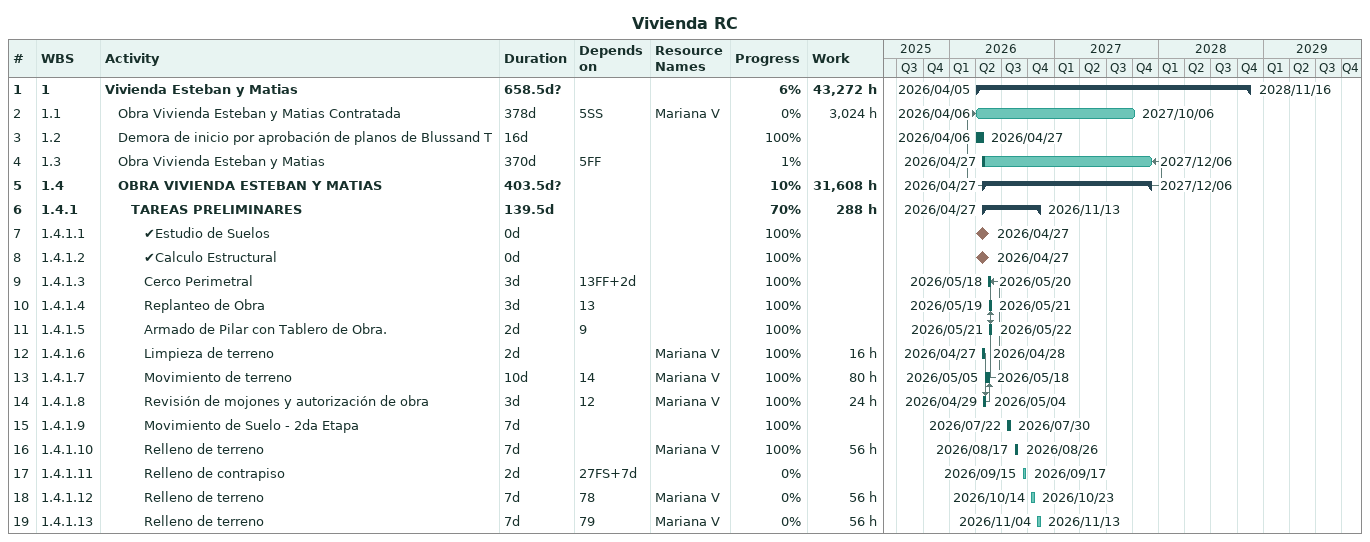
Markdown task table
Vivienda RC

| ID | WBS | Task | Duration | Start | Finish | Predecessors | Resources | % complete | Work (h) |
|---|---|---|---|---|---|---|---|---|---|
| 1 | 1 | **Vivienda Esteban y Matias** | 658.5d? | 2026-04-05 | 2028-11-16 |  |  | 6 | 43272 |
| 2 | 1.1 | Obra Vivienda Esteban y Matias Contratada | 378d | 2026-04-06 | 2027-10-06 | 5SS | Mariana V | 0 | 3024 |
| 3 | 1.2 | Demora de inicio por aprobación de planos de Blussand T | 16d | 2026-04-06 | 2026-04-27 |  |  | 100 |  |
| 4 | 1.3 | Obra Vivienda Esteban y Matias | 370d | 2026-04-27 | 2027-12-06 | 5FF |  | 1 |  |
| 5 | 1.4 | **OBRA VIVIENDA ESTEBAN Y MATIAS** | 403.5d? | 2026-04-27 | 2027-12-06 |  |  | 10 | 31608 |
| 6 | 1.4.1 | **TAREAS PRELIMINARES** | 139.5d | 2026-04-27 | 2026-11-13 |  |  | 70 | 288 |
| 7 | 1.4.1.1 | ✔Estudio de Suelos | 0d | 2026-04-27 | 2026-04-27 |  |  | 100 |  |
| 8 | 1.4.1.2 | ✔Calculo Estructural | 0d | 2026-04-27 | 2026-04-27 |  |  | 100 |  |
| 9 | 1.4.1.3 | Cerco Perimetral | 3d | 2026-05-18 | 2026-05-20 | 13FF+2d |  | 100 |  |
| 10 | 1.4.1.4 | Replanteo de Obra | 3d | 2026-05-19 | 2026-05-21 | 13 |  | 100 |  |
| 11 | 1.4.1.5 | Armado de Pilar con Tablero de Obra. | 2d | 2026-05-21 | 2026-05-22 | 9 |  | 100 |  |
| 12 | 1.4.1.6 | Limpieza de terreno | 2d | 2026-04-27 | 2026-04-28 |  | Mariana V | 100 | 16 |
| 13 | 1.4.1.7 | Movimiento de terreno | 10d | 2026-05-05 | 2026-05-18 | 14 | Mariana V | 100 | 80 |
| 14 | 1.4.1.8 | Revisión de mojones y autorización de obra | 3d | 2026-04-29 | 2026-05-04 | 12 | Mariana V | 100 | 24 |
| 15 | 1.4.1.9 | Movimiento de Suelo - 2da Etapa | 7d | 2026-07-22 | 2026-07-30 |  |  | 100 |  |
| 16 | 1.4.1.10 | Relleno de terreno | 7d | 2026-08-17 | 2026-08-26 |  | Mariana V | 100 | 56 |
| 17 | 1.4.1.11 | Relleno de contrapiso | 2d | 2026-09-15 | 2026-09-17 | 27FS+7d |  | 0 |  |
| 18 | 1.4.1.12 | Relleno de terreno | 7d | 2026-10-14 | 2026-10-23 | 78 | Mariana V | 0 | 56 |
| 19 | 1.4.1.13 | Relleno de terreno | 7d | 2026-11-04 | 2026-11-13 | 79 | Mariana V | 0 | 56 |
